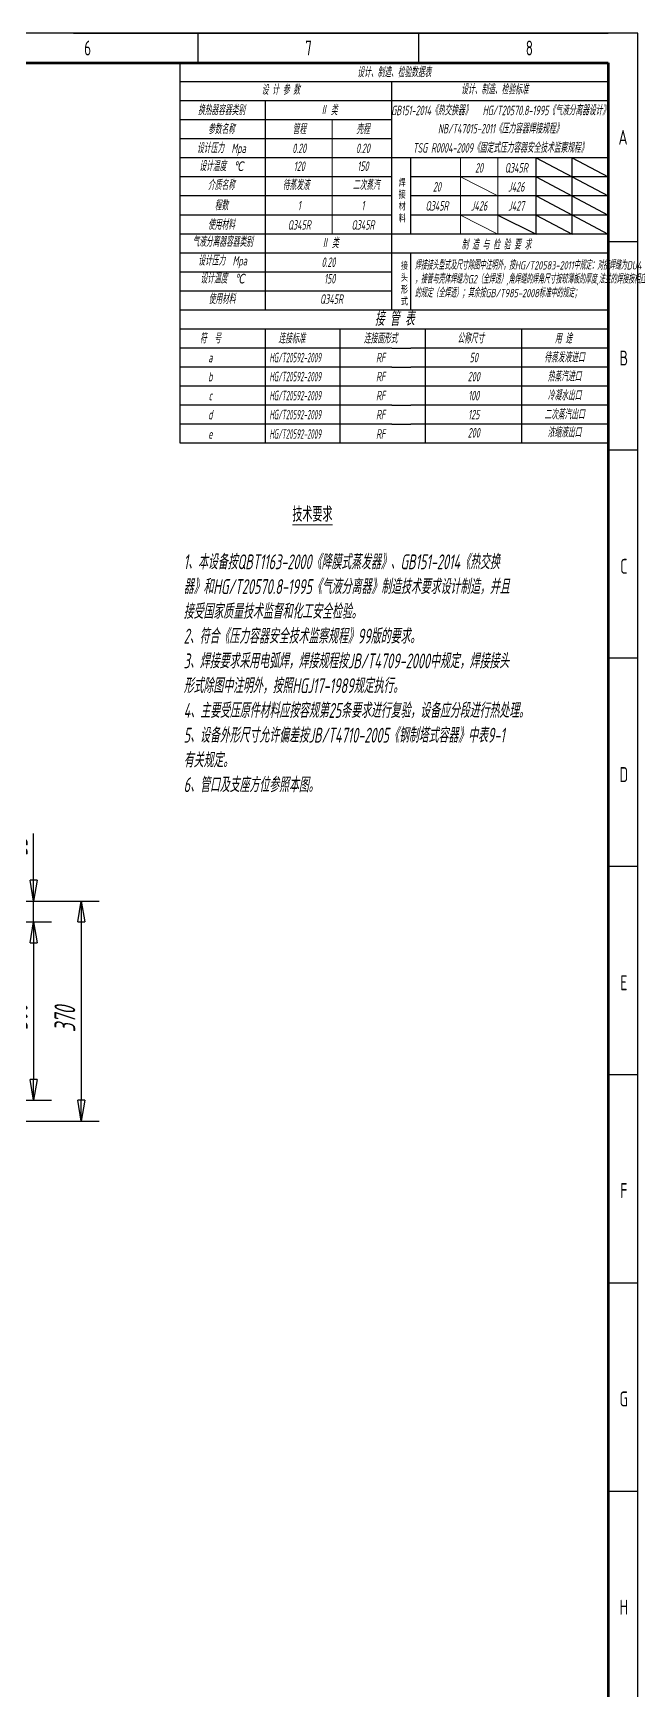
# Model space of a CAD drawing. Header units: millimetres. Extents: x 3797 to 16515, y 762 to 2553.
# Drawn here: x 4188 to 4391, y 1996 to 2553 of the extents above; entities that cross this region are included whole.
import ezdxf
from ezdxf.enums import TextEntityAlignment as Align

# ---------------------------------------------------------------- set-up
doc = ezdxf.new("R2010")
doc.units = ezdxf.units.MM
doc.layers.add('DIM标注-YH', color=4, linetype='Continuous')
doc.layers.add('runner实线2', color=7, linetype='Continuous')
for name, color, linetype, lineweight in [('内框线', 7, 'Continuous', 60), ('外框线', 7, 'Continuous', 40), ('文本', 7, 'Continuous', 18), ('表格文字', 7, 'Continuous', 18)]:
    doc.layers.add(name, color=color, linetype=linetype, lineweight=lineweight)
doc.styles.add('HGCAD', font='gbenor.shx', dxfattribs={"width": 0.75, "bigfont": 'gbcbig.shx'})
doc.styles.add('HJ', font='gbenor.shx', dxfattribs={"width": 0.8, "height": 3.5, "bigfont": 'gbcbig.shx'})
doc.styles.add('runner-文字样式', font='gbeitc.shx', dxfattribs={"width": 0.707, "bigfont": 'gbcbig.shx'})
doc.styles.add('图纸中的文字说明及轴线号', font='gbeitc.shx', dxfattribs={"width": 0.7, "height": 5, "bigfont": 'gbcbig.shx'})
doc.styles.add('标识文字', font='gbenor.shx', dxfattribs={"bigfont": 'gbcbig.shx'})
doc.dimstyles.new('runner标注1 3', dxfattribs={"dimscale": 2, "dimtxt": 3.5, "dimasz": 3.5, "dimexe": 3, "dimexo": 0, "dimgap": 1, "dimtad": 1, "dimdec": 4, "dimlfac": 5, "dimzin": 9, "dimdsep": 46, "dimtxsty": 'runner-文字样式', "dimblk": 'CLOSED', "dimcen": 0, "dimclrd": 256, "dimclrt": 256, "dimadec": 4, "dimazin": 2, "dimtfac": 1, "dimtdec": 4, "dimtmove": 0, "dimatfit": 3, "dimldrblk": 'CLOSED', "dimfxl": 0, "dimarcsym": 0})

# ---------------------------------------------------------------- blocks, each defined once
blk = doc.blocks.new('_Closed')
at = {"color": 0, "linetype": 'ByBlock', "lineweight": -2}
for p, q in [((-1, 0.167), (0, 0)), ((-1, 0.167), (-1, -0.167)), ((0, 0), (-1, -0.167)), ((0, 0), (-1, 0))]:
    blk.add_line(p, q, dxfattribs=at)
blk = doc.blocks.new('*D65')
at = {"layer": 'Defpoints', "color": 0, "ltscale": 0.2, "transparency": 16777216}
for p in [(4171.67, 2261.42), (4171.67, 2187.42), (4203.82, 2187.42)]:
    blk.add_point(p, dxfattribs=at)
at = {"layer": 'DIM标注-YH', "color": 0, "lineweight": -2, "ltscale": 0.2, "transparency": 16777216}
for p, q in [((4171.67, 2261.42), (4209.82, 2261.42)), ((4171.67, 2187.42), (4209.82, 2187.42))]:
    blk.add_line(p, q, dxfattribs=at)
at = {"layer": 'DIM标注-YH', "lineweight": -2, "ltscale": 0.2, "transparency": 16777216}
blk.add_line((4203.82, 2254.42), (4203.82, 2194.42), dxfattribs=at)
at = {"layer": 'DIM标注-YH', "lineweight": -2, "ltscale": 0.2, "transparency": 16777216, "xscale": 7, "yscale": 7, "zscale": 7}
for p, rotation in [((4203.82, 2261.42), 90), ((4203.82, 2187.42), 270)]:
    blk.add_blockref('_Closed', p, dxfattribs=dict(at, rotation=rotation))
at = {"layer": 'DIM标注-YH', "ltscale": 0.2, "transparency": 16777216, "insert": (4198.32, 2221.74), "char_height": 7, "attachment_point": 5, "rotation": 90, "style": 'runner-文字样式'}
blk.add_mtext('370', dxfattribs=at)
blk = doc.blocks.new('*D67')
at = {"layer": 'Defpoints', "color": 0, "ltscale": 0.2, "transparency": 16777216}
for p in [(4165.79, 2254.42), (4165.79, 2194.42), (4187.8, 2194.42)]:
    blk.add_point(p, dxfattribs=at)
at = {"layer": 'DIM标注-YH', "color": 0, "lineweight": -2, "ltscale": 0.2, "transparency": 16777216}
for p, q in [((4165.79, 2254.42), (4193.8, 2254.42)), ((4165.79, 2194.42), (4193.8, 2194.42))]:
    blk.add_line(p, q, dxfattribs=at)
at = {"layer": 'DIM标注-YH', "lineweight": -2, "ltscale": 0.2, "transparency": 16777216}
blk.add_line((4187.8, 2247.42), (4187.8, 2201.42), dxfattribs=at)
at = {"layer": 'DIM标注-YH', "lineweight": -2, "ltscale": 0.2, "transparency": 16777216, "xscale": 7, "yscale": 7, "zscale": 7}
for p, rotation in [((4187.8, 2254.42), 90), ((4187.8, 2194.42), 270)]:
    blk.add_blockref('_Closed', p, dxfattribs=dict(at, rotation=rotation))
at = {"layer": 'DIM标注-YH', "ltscale": 0.2, "transparency": 16777216, "insert": (4182.3, 2222.53), "char_height": 7, "attachment_point": 5, "rotation": 90, "style": 'runner-文字样式'}
blk.add_mtext('300', dxfattribs=at)
blk = doc.blocks.new('*D68')
at = {"layer": 'Defpoints', "color": 0, "ltscale": 0.2, "transparency": 16777216}
for p in [(4165.79, 2261.42), (4187.8, 2261.42), (4165.79, 2254.42)]:
    blk.add_point(p, dxfattribs=at)
at = {"layer": 'DIM标注-YH', "lineweight": -2, "ltscale": 0.2, "transparency": 16777216}
for p, q in [((4187.8, 2268.42), (4187.8, 2284.13)), ((4187.8, 2254.42), (4187.8, 2261.42)), ((4187.8, 2247.42), (4187.8, 2240.42))]:
    blk.add_line(p, q, dxfattribs=at)
at = {"layer": 'DIM标注-YH', "color": 0, "lineweight": -2, "ltscale": 0.2, "transparency": 16777216}
for p, q in [((4165.79, 2261.42), (4193.8, 2261.42)), ((4165.79, 2254.42), (4193.8, 2254.42))]:
    blk.add_line(p, q, dxfattribs=at)
at = {"layer": 'DIM标注-YH', "lineweight": -2, "ltscale": 0.2, "transparency": 16777216, "xscale": 7, "yscale": 7, "zscale": 7}
for p, rotation in [((4187.8, 2261.42), 270), ((4187.8, 2254.42), 90)]:
    blk.add_blockref('_Closed', p, dxfattribs=dict(at, rotation=rotation))
at = {"layer": 'DIM标注-YH', "ltscale": 0.2, "transparency": 16777216, "insert": (4182.3, 2279.77), "char_height": 7, "attachment_point": 5, "rotation": 90, "style": 'runner-文字样式'}
blk.add_mtext('35', dxfattribs=at)

msp = doc.modelspace()

# ---------------------------------------------------------------- linework, layer by layer
at = {"layer": 'runner实线2'}
for p, q in [((4237.1821645, 2415.4895293), (4237.1821645, 2543.4895293)), ((4237.1821645, 2543.4895293), (4381.1821645, 2543.4895293)), ((4381.1821645, 2413.322896), (4381.1821645, 2543.4895293)), ((4381.1821645, 2537.0895293), (4237.1821645, 2537.0895293)), ((4308.3990788, 2460.2895293), (4308.3990788, 2537.0895293)), ((4381.1821645, 2530.6895293), (4237.1821645, 2530.6895293)), ((4265.8014346, 2460.2895293), (4265.8014346, 2530.6895293)), ((4308.3990788, 2524.2895293), (4237.1821645, 2524.2895293)), ((4308.3990788, 2517.8895293), (4237.1821645, 2517.8895293)), ((4381.1821645, 2511.4895293), (4237.1821645, 2511.4895293)), ((4314.7990788, 2485.8895293), (4314.7990788, 2511.4895293)), ((4356.9815756, 2485.8895293), (4356.9815756, 2511.4895293)), ((4356.9815756, 2511.4895293), (4369.0893984, 2505.0895293)), ((4369.0893984, 2485.8895293), (4369.0893984, 2511.4895293)), ((4369.0893984, 2511.4895293), (4381.1821645, 2505.0895293)), ((4308.3990788, 2505.0895293), (4237.1821645, 2505.0895293)), ((4381.1821645, 2505.0895293), (4314.7990788, 2505.0895293)), ((4356.9815756, 2505.0895293), (4381.1821645, 2492.2895293)), ((4369.0893984, 2505.0895293), (4381.1821645, 2498.6895293)), ((4308.3990788, 2498.6895293), (4237.1821645, 2498.6895293)), ((4381.1821645, 2498.6895293), (4314.7990788, 2498.6895293)), ((4356.9815756, 2498.6895293), (4381.1821645, 2485.8895293)), ((4308.3990788, 2492.2895293), (4237.1821645, 2492.2895293)), ((4308.3990788, 2492.2895293), (4237.1821645, 2492.2895293)), ((4381.1821645, 2492.2895293), (4314.7990788, 2492.2895293)), ((4381.1821645, 2492.2895293), (4314.7990788, 2492.2895293)), ((4344.0387238, 2492.2895293), (4356.9815756, 2485.8895293)), ((4356.9815756, 2492.2895293), (4369.0893984, 2485.8895293)), ((4308.3990788, 2485.8895293), (4237.1821645, 2485.8895293)), ((4381.1821645, 2485.8895293), (4308.3990788, 2485.8895293)), ((4381.1821645, 2479.4895293), (4237.1821645, 2479.4895293)), ((4314.7990788, 2460.2895293), (4314.7990788, 2479.4895293)), ((4308.3990788, 2473.0895293), (4237.1821645, 2473.0895293)), ((4308.3990788, 2466.6895293), (4237.1821645, 2466.6895293)), ((4308.3990788, 2460.2895293), (4237.1821645, 2460.2895293)), ((4381.1821645, 2460.2895293), (4314.7990788, 2460.2895293)), ((4237.1821645, 2415.4895293), (4237.1821645, 2456.2543886)), ((4381.1821645, 2453.8895293), (4237.1821645, 2453.8895293)), ((4265.8014346, 2415.4895293), (4265.8014346, 2453.8895293)), ((4290.8963489, 2453.8895293), (4290.8963489, 2421.8895293)), ((4319.5836608, 2453.8895293), (4319.5836608, 2421.8895293)), ((4351.9776574, 2453.8895293), (4351.9776574, 2421.8895293)), ((4308.3990788, 2447.4895293), (4237.1821645, 2447.4895293)), ((4308.3990788, 2447.4895293), (4237.1821645, 2447.4895293)), ((4308.3990788, 2447.4895293), (4314.7990788, 2447.4895293)), ((4381.1821645, 2447.4895293), (4314.7990788, 2447.4895293)), ((4381.1821645, 2447.4895293), (4314.7990788, 2447.4895293)), ((4265.8014346, 2415.4895293), (4265.8014346, 2443.4543886)), ((4308.3990788, 2441.0895293), (4237.1821645, 2441.0895293)), ((4308.3990788, 2441.0895293), (4314.7990788, 2441.0895293)), ((4381.1821645, 2441.0895293), (4314.7990788, 2441.0895293)), ((4381.1821645, 2434.6895293), (4237.1821645, 2434.6895293)), ((4308.3990788, 2428.2895293), (4237.1821645, 2428.2895293)), ((4308.3990788, 2428.2895293), (4314.7990788, 2428.2895293)), ((4381.1821645, 2428.2895293), (4314.7990788, 2428.2895293)), ((4308.3990788, 2421.8895293), (4237.1821645, 2421.8895293)), ((4290.8963489, 2421.8895293), (4290.8963489, 2415.4895293)), ((4308.3990788, 2421.8895293), (4314.7990788, 2421.8895293)), ((4381.1821645, 2421.8895293), (4314.7990788, 2421.8895293)), ((4319.5836608, 2421.8895293), (4319.5836608, 2415.4895293)), ((4351.9776574, 2421.8895293), (4351.9776574, 2415.4895293)), ((4381.1821645, 2415.4895293), (4237.1821645, 2415.4895293))]:
    msp.add_line(p, q, dxfattribs=at)
at = {"layer": 'runner实线2', "ltscale": 0.2}
msp.add_line((4314.7990788, 2460.2895293), (4308.3990788, 2460.2895293), dxfattribs=at)
at = {"layer": '内框线', "lineweight": 70}
for p, q in [((3822.1821645, 2543.4895293), (4381.1821645, 2543.4895293)), ((4381.1821645, 2543.4895293), (4381.1821645, 1722.4895293))]:
    msp.add_line(p, q, dxfattribs=at)
at = {"layer": '外框线', "lineweight": 25}
for p, q in [((4391.1821645, 2553.4895293), (3797.1821645, 2553.4895293)), ((4391.1821645, 1712.4895293), (4391.1821645, 2553.4895293)), ((4381.1821645, 2016.4895293), (4381.1821645, 1775.48978))]:
    msp.add_line(p, q, dxfattribs=at)
at = {"layer": '外框线', "lineweight": 30}
for p, q in [((4243.1662049, 2543.4895293), (4243.1662049, 2553.4895293)), ((4317.497013, 2543.4895293), (4317.497013, 2553.4895293)), ((4381.1821645, 2483.4062293), (4391.1821645, 2483.4062293)), ((4381.1821645, 2413.322896), (4391.1821645, 2413.322896)), ((4381.1821645, 2343.2395627), (4391.1821645, 2343.2395627)), ((4381.1821645, 2273.1562293), (4391.1821645, 2273.1562293)), ((4381.1821645, 2203.072896), (4391.1821645, 2203.072896)), ((4381.1821645, 2132.9895627), (4391.1821645, 2132.9895627)), ((4381.1821645, 2062.9062293), (4391.1821645, 2062.9062293))]:
    msp.add_line(p, q, dxfattribs=at)
at = {"layer": '文本', "lineweight": 25}
msp.add_line((4201.1821645, 2553.4895293), (4381.1821645, 2553.4895293), dxfattribs=at)
at = {"layer": '表格文字'}
for p, q in [((4288.306529, 2485.8895293), (4288.306529, 2524.2895293)), ((4331.5133865, 2485.8895293), (4331.5133865, 2511.4895293)), ((4344.0387238, 2485.8895293), (4344.0387238, 2511.4895293)), ((4331.5133865, 2505.0895293), (4344.0387238, 2498.6895293)), ((4331.5133865, 2492.2895293), (4344.0387238, 2485.8895293))]:
    msp.add_line(p, q, dxfattribs=at)

# ---------------------------------------------------------------- texts
at = {"layer": '文本', "char_height": 5, "attachment_point": 5, "style": 'HJ'}
for s, insert, width in [('{\\W0.75;\\C0;6}', (4206.0008009, 2548.4895293), 74.330808007), ('{\\W0.75;\\C0;7}', (4280.331609, 2548.4895293), 74.330808007), ('{\\W0.75;\\C0;8}', (4354.662417, 2548.4895293), 74.330808007), ('{\\C0;A}', (4386.1821645, 2518.447896), 25), ('{\\C0;B}', (4386.4488312, 2444.1670986), 25), ('{\\C0;C}', (4386.4488506, 2374.0836902), 25), ('{\\C0;D}', (4386.4488312, 2304.0003707), 25), ('{\\C0;E}', (4386.4488312, 2233.9170235), 25), ('{\\C0;F}', (4386.4492063, 2164.009347), 25), ('{\\C0;G}', (4386.4493962, 2093.9260136), 25), ('{\\C0;H}', (4386.4496243, 2023.8426803), 25)]:
    msp.add_mtext(s, dxfattribs=dict(at, insert=insert, width=width))
at = {"layer": '表格文字', "style": 'runner-文字样式'}
for s, height, width, p in [('设计、制造、检验数据表', 3.2, 0.707, (4309.1821645, 2540.2895293)), ('设 计 参 数', 3.2, 0.707, (4270.990951, 2534.3681767)), ('设计、制造、检验标准', 3.2, 0.707, (4343.0061135, 2534.5260416)), ('换热器容器类别', 3.2, 0.707, (4251.0140981, 2527.52432)), ('Ⅱ 类', 3.2, 0.707, (4287.1742767, 2527.52432)), ('GB151-2014《热交换器》   HG/T20570.8-1995《气液分离器设计》', 3.2, 0.707, (4344.8162529, 2527.4828599)), ('参数名称', 3.2, 0.707, (4251.0140981, 2521.12432)), ('管程', 3.2, 0.707, (4277.2254319, 2521.12432)), ('壳程', 3.2, 0.707, (4298.6536806, 2521.12432)), ('NB/T47015-2011《压力容器焊接规程》', 3.2, 0.707, (4344.8162529, 2521.3404014)), ('设计压力  Mpa', 3.2, 0.707, (4251.0140981, 2514.7360001)), ('0.20', 3.2, 0.707, (4277.2254319, 2514.7360001)), ('0.20', 3.2, 0.707, (4298.6536806, 2514.7360001)), ('TSG R0004-2009《固定式压力容器安全技术监察规程》', 3.2, 0.707, (4344.8162529, 2514.8746552)), ('设计温度  ℃', 3.2, 0.707, (4251.0140981, 2508.7101452)), ('120', 3.2, 0.707, (4277.2254319, 2508.7101452)), ('150', 3.2, 0.707, (4298.6536806, 2508.7101452)), ('20', 3.2, 0.707, (4337.7319606, 2508.1598676)), ('Q345R', 3.2, 0.707, (4350.2572979, 2508.1598676)), ('介质名称', 3.2, 0.707, (4251.0140981, 2502.3137774)), ('待蒸发液', 3.2, 0.707, (4276.1485863, 2502.3137774)), ('二次蒸汽', 3.2, 0.707, (4299.7305262, 2502.3137774)), ('20', 3.2, 0.707, (4323.5596019, 2501.7598676)), ('J426', 3.2, 0.707, (4350.2572979, 2501.7598676)), ('程数', 3.2, 0.707, (4251.0140981, 2495.4773353)), ('1', 3.2, 0.707, (4277.2254319, 2495.4773353)), ('1', 3.2, 0.707, (4298.6536806, 2495.4773353)), ('Q345R', 3.2, 0.707, (4323.5596019, 2495.3598676)), ('J426', 3.2, 0.707, (4337.7319606, 2495.3598676)), ('J427', 3.2, 0.707, (4350.2572979, 2495.3598676)), ('使用材料', 3.2, 0.707, (4251.0140981, 2488.9517815)), ('Q345R', 3.2, 0.707, (4277.2254319, 2488.9517815)), ('Q345R', 3.2, 0.707, (4298.6536806, 2488.9517815)), ('气液分离器容器类别', 3.2, 0.707, (4251.4075438, 2483.2490826)), ('Ⅱ 类', 3.2, 0.707, (4287.5677224, 2482.8013226)), ('制 造 与 检 验 要 求', 3.2, 0.707, (4343.5617339, 2482.292896)), ('设计压力  Mpa', 3.2, 0.707, (4251.4075438, 2476.9067488)), ('0.20', 3.2, 0.707, (4287.0611757, 2476.4091941)), ('设计温度  ℃', 3.2, 0.707, (4251.4075438, 2470.8808938)), ('150', 3.2, 0.707, (4287.4726771, 2470.8396561)), ('使用材料', 3.2, 0.707, (4251.2033517, 2463.9980543)), ('Q345R', 3.2, 0.707, (4288.0542274, 2463.9980543)), ('接 管 表', 4.8, 0.707, (4309.2941069, 2457.3955115)), ('符  号', 3.2, 0.707, (4247.2980846, 2450.72432)), ('连接标准', 3.2, 0.707, (4274.7147305, 2450.72432)), ('连接面形式', 3.2, 0.707, (4304.5951073, 2450.72432)), ('公称尺寸', 3.2, 0.707, (4334.9248668, 2450.72432)), ('用 途', 3.2, 0.707, (4366.1511225, 2450.72432)), ('a', 3.2, 0.707, (4247.2980846, 2444.32432)), ('HG/T20592-2009', 3.2, 0.5, (4275.9077954, 2444.32432)), ('RF', 3.2, 0.707, (4304.5951073, 2444.32432)), ('50', 3.2, 0.707, (4335.9457233, 2444.32432)), ('待蒸发液进口', 3.2, 0.707, (4366.4655714, 2444.32432)), ('b', 3.2, 0.707, (4247.2980846, 2437.92432)), ('HG/T20592-2009', 3.2, 0.5, (4275.9077954, 2437.92432)), ('RF', 3.2, 0.707, (4304.5951073, 2437.92432)), ('200', 3.2, 0.707, (4335.9457233, 2437.92432)), ('热蒸汽进口', 3.2, 0.707, (4366.4655714, 2437.92432)), ('c', 3.2, 0.707, (4247.2980846, 2431.52432)), ('HG/T20592-2009', 3.2, 0.5, (4275.9077954, 2431.52432)), ('RF', 3.2, 0.707, (4304.5951073, 2431.52432)), ('100', 3.2, 0.707, (4335.9457233, 2431.52432)), ('冷凝水出口', 3.2, 0.707, (4366.4655714, 2431.52432)), ('d', 3.2, 0.707, (4247.2980846, 2425.12432)), ('HG/T20592-2009', 3.2, 0.5, (4275.9077954, 2425.12432)), ('RF', 3.2, 0.707, (4304.5951073, 2425.12432)), ('125', 3.2, 0.707, (4335.9457233, 2425.12432)), ('二次蒸汽出口', 3.2, 0.707, (4366.4655714, 2425.12432)), ('HG/T20592-2009', 3.2, 0.5, (4275.9077954, 2418.6092324)), ('RF', 3.2, 0.707, (4304.5951073, 2418.6092324)), ('200', 3.2, 0.707, (4335.9457233, 2419.0054942)), ('浓缩液出口', 3.2, 0.707, (4366.4655714, 2419.0841905)), ('e', 3.2, 0.707, (4247.2980846, 2418.6092324))]:
    msp.add_text(s, height=height, dxfattribs=dict(at, width=width)).set_placement(p, align=Align.MIDDLE_CENTER)
at = {"layer": '表格文字', "attachment_point": 1}
for s, width, insert, char_height, style in [(' 焊\\P 接\\P 材\\P 料', 338.47169603, (4309.3431367, 2504.2451518), 2.4, '标识文字'), (' 接\\P 头\\P 形\\P 式', 426.573657311, (4310.0839639, 2476.3022824), 2.4, '标识文字'), ('\\pt67.2;焊接接头型式及尺寸除图中注明外，按HG/T20583-2011中规定：对接焊缝为DU4（全焊透）\\P，接管与壳体焊缝为G2（全焊透）,角焊缝的焊角尺寸按较薄板的厚度,法兰的焊接按相应法兰标准中\\P的规定（全焊透）；其余按GB/T985-2008标准中的规定；', 986.729958213, (4316.1362298, 2476.7476794), 2.799999997, 'runner-文字样式')]:
    msp.add_mtext_dynamic_manual_height_columns(s, width=width, gutter_width=20, heights=[0], dxfattribs=dict(at, insert=insert, char_height=char_height, style=style))
at = {"layer": '表格文字', "insert": (4274.8978926, 2394.0941819), "char_height": 5, "width": 145.051266425, "attachment_point": 1, "style": 'HGCAD'}
msp.add_mtext('{\\L技术要求}', dxfattribs=at)
at = {"layer": '表格文字', "color": 7, "insert": (4238.2893302, 2378.0960613), "char_height": 5, "attachment_point": 1, "style": '图纸中的文字说明及轴线号'}
msp.add_mtext_dynamic_manual_height_columns('\\pt260;1、本设备按QBT1163-2000《降膜式蒸发器》、GB151-2014《热交换器》和HG/T20570.8-1995《气液分离器》制造技术要求设计制造，并且接受国家质量技术监督和化工安全检验。\\P\\ptz;2、符合《压力容器安全技术监察规程》99版的要求。\\P3、焊接要求采用电弧焊，焊接规程按JB/T4709-2000中规定，焊接接头形式除图中注明外，按照HGJ17-1989规定执行。\\P4、主要受压原件材料应按容规第25条要求进行复验，设备应分段进行热处理。\\P5、设备外形尺寸允许偏差按JB/T4710-2005《钢制塔式容器》中表9-1有关规定。\\P6、管口及支座方位参照本图。', width=110.056794001, gutter_width=15, heights=[0], dxfattribs=at)

# ---------------------------------------------------------------- dimensions: what is measured, and where the dimension line sits
at = {"layer": 'DIM标注-YH', "ltscale": 0.2}
for base, p1, p2, picture, middle in [((4187.7990537, 2261.4212596), (4165.7894018, 2254.4212596), (4165.7894018, 2261.4212596), '*D68', (4187.7990537, 2279.7749655)), ((4203.8227123, 2187.4212596), (4171.6734018, 2261.4212596), (4171.6734018, 2187.4212596), '*D65', (4203.8227123, 2221.7401751)), ((4187.7968054, 2194.4212596), (4165.7894018, 2254.4212596), (4165.7894018, 2194.4212596), '*D67', (4187.7968054, 2222.5273728))]:
    dim = msp.add_linear_dim(base=base, p1=p1, p2=p2, angle=90, dimstyle='runner标注1 3', dxfattribs=at)
    dim.commit()
    dim.dimension.update_dxf_attribs({"geometry": picture, "text_midpoint": middle, "dimtype": 160})

doc.saveas('drawing.dxf')
